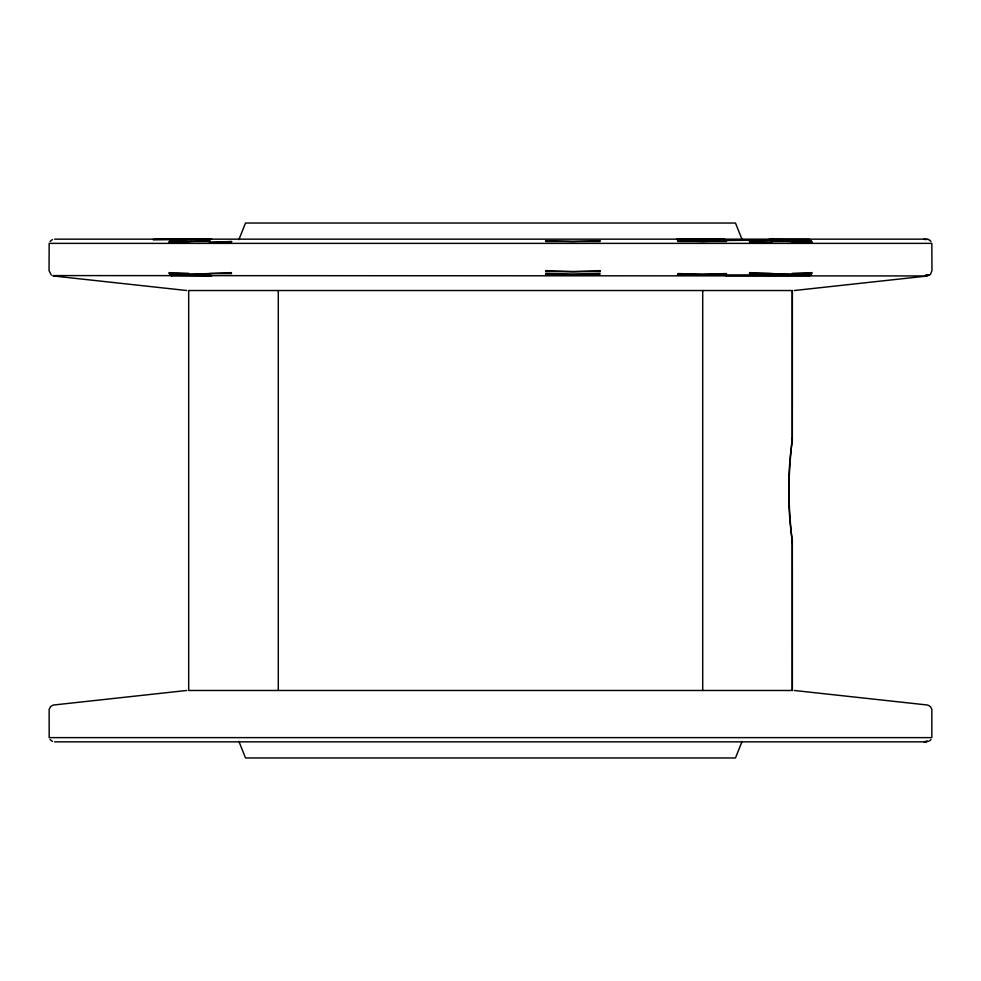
<?xml version="1.0" encoding="UTF-8"?>
<svg xmlns="http://www.w3.org/2000/svg" width="981" height="981" viewBox="0 0 981 981"><rect width="100%" height="100%" fill="white"/><g stroke="black" fill="none" stroke-linecap="round" stroke-linejoin="round"><path stroke-width="1.47" d="M792.292 439.672L792.317 290.523L188.683 290.523L188.683 690.477L792.317 690.477L792.317 539.587C786.713 505.853 788.871 471.665 792.219 437.906M792.219 543.094C788.871 509.335 786.713 475.147 792.317 441.413L792.317 290.523M792.219 542.898L792.317 539.587M238.874 239.671L245.532 223.03L735.468 223.03L742.127 239.671M742.127 741.329L735.468 757.97L245.532 757.97L238.874 741.329M930.454 274.373L931.95 270.609L931.827 243.374L49.173 243.374L49.05 270.609L51.319 275.06M50.031 241.485L52.447 239.572M930.969 739.515L929.473 740.949M769.251 275.943L771.348 273.564L791.667 274.373L811.679 273.564L812.023 272.632L792.108 273.564L811.679 273.564L810.649 275.06L677.491 275.06L678.092 273.564L702.457 274.373L726.578 273.564L725.351 275.587L809.999 275.587L809.288 275.943M190.633 239.572L191.32 239.266L152.975 239.572L211.908 239.266L171.172 239.572M54.568 239.156L926.432 239.156M54.041 275.943L53.072 275.587L927.818 275.943L794.291 290.523M186.709 290.523L53.182 275.943M186.709 690.477L53.182 705.057L50.546 706.627L49.148 709.361L49.173 737.626L931.827 737.626L931.852 709.361L930.454 706.627L927.818 705.057L794.291 690.477M54.568 741.844L926.432 741.844M171.712 275.943L171.001 275.587L211.749 275.943M52.447 741.428L50.031 739.515M929.473 240.051L930.969 241.485M792.219 438.102L792.317 441.413M792.292 541.328L792.317 690.477M702.715 290.523L702.715 690.477M278.285 290.523L278.285 690.477M545.828 270.609L545.816 271.639L600.262 271.639L600.286 270.609L573.198 271.639L545.828 270.609M545.718 273.564L545.644 274.373L599.918 274.373L600.065 273.564L572.941 274.373L545.718 273.564M749.754 272.632L749.472 273.564L771.348 273.564L749.754 272.632M231.602 241.485L231.295 242.393L209.407 242.393L231.602 241.485M169.406 241.485L169.039 242.393L188.622 242.393L169.406 241.485L169.909 240.701L188.977 241.485L210.167 240.701L209.738 241.485L169.406 241.485M928.001 741.293L924.114 741.734L928.001 741.293M926.223 275.06L925.341 275.587L929.681 275.06L926.223 275.06M926.064 239.474L924.114 239.266L926.064 239.474M811.594 241.485L792.378 242.393L811.961 242.393L811.091 240.701L792.023 241.485L770.833 240.701L771.262 241.485L811.594 241.485M231.246 272.632L189.333 274.373L169.321 273.564L168.977 272.632L188.892 273.564L169.321 273.564L170.351 275.06L210.559 275.06L209.652 273.564L231.528 273.564L231.246 272.632M726.148 240.701L702.703 241.485L677.748 240.701L677.405 240.051L702.371 240.701L770.318 240.051L769.092 239.266L809.828 239.572L748.528 240.051L676.596 239.266L724.689 239.266L726.516 241.485L678.043 241.485L677.748 240.701L726.148 240.701M210.057 274.373L189.86 275.06L169.787 274.373L210.057 274.373M811.213 274.373L791.14 275.06L770.943 274.373L811.213 274.373M599.869 240.701L573.039 241.485L545.62 240.701L545.706 241.485L600.041 241.485L599.869 240.701M726.247 274.373L702.077 275.06L677.822 274.373L726.247 274.373M771.593 242.393L749.705 242.393L749.398 241.485L771.593 242.393M928.553 239.572L927.56 239.266L928.553 239.572"/></g></svg>
